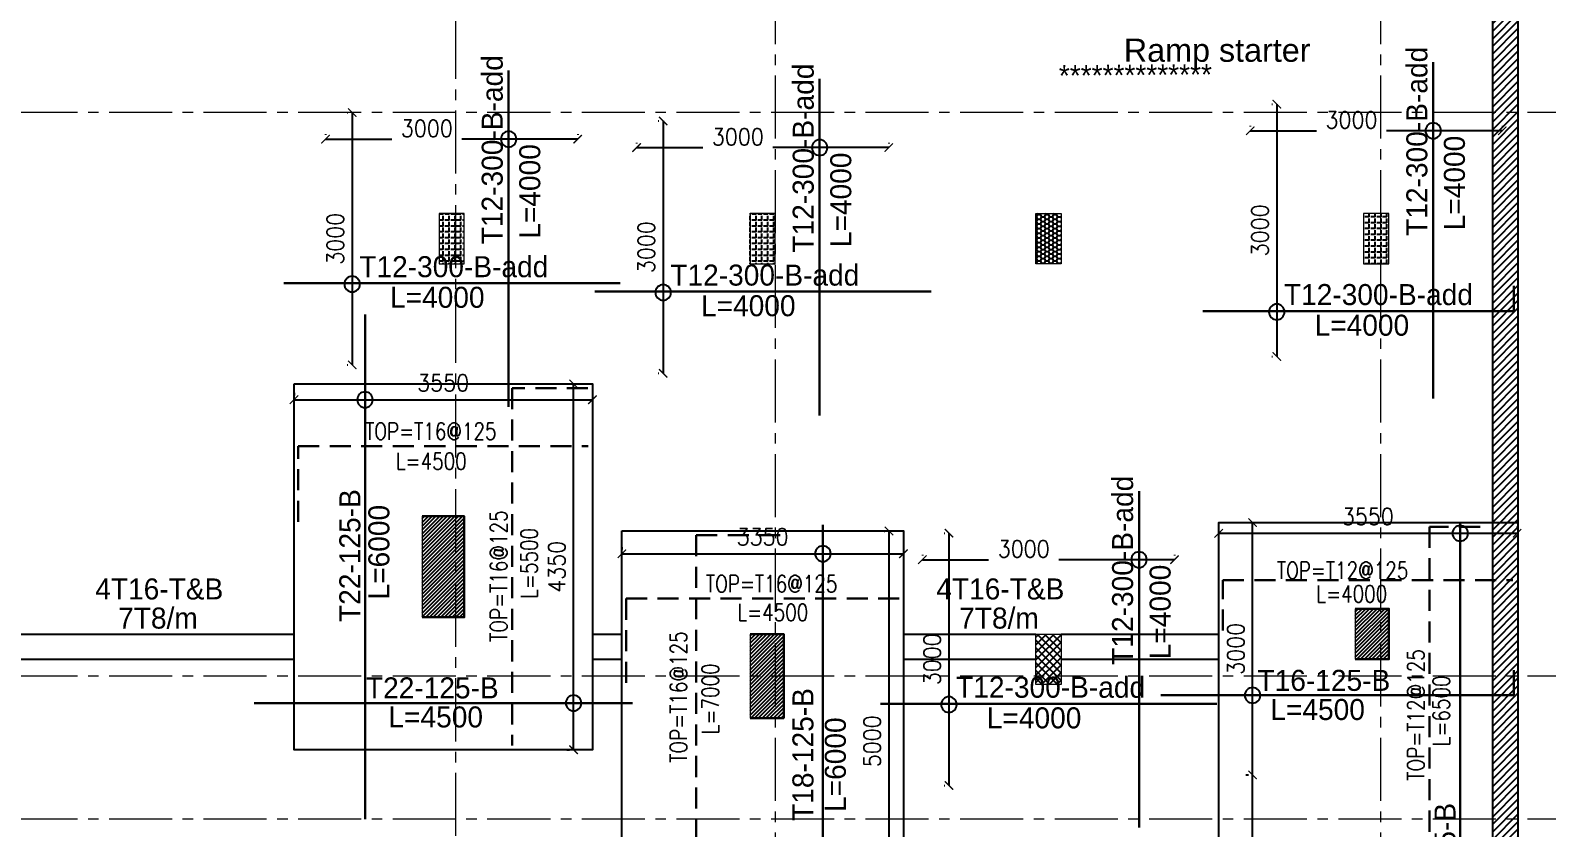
# Model space of a CAD drawing. Header units: millimetres. Extents: x -967280 to 3852, y 2833 to 1955156.
# Drawn here: x -710691 to -692652, y 405335 to 414815 of the extents above; entities that cross this region are included whole.
import ezdxf
from ezdxf.enums import TextEntityAlignment as Align

# ---------------------------------------------------------------- set-up
doc = ezdxf.new("R2010")
doc.units = ezdxf.units.MM
doc.header["$LTSCALE"] = 1000
doc.header["$PDMODE"] = 35
doc.header["$PDSIZE"] = 25
doc.linetypes.add('$0$DASHED2', pattern=[0.375, 0.25, -0.125])
doc.linetypes.add('Columns_Structural070816$0$CENTER2', pattern=[1.125, 0.75, -0.125, 0.125, -0.125])
for name, color, linetype in [('_N-DIM 3', 7, 'Continuous'), ('ARCH', 8, 'Continuous'), ('B05-FIRST FLOOR PLAN$0$STR_ROOF RFT$0$S-SYMB', 30, 'Continuous'), ('R.C. footing', 4, 'Continuous'), ('S - BATH Hach', 1, 'Continuous'), ('S - col hach', 1, 'Continuous'), ('text', 3, 'Continuous')]:
    doc.layers.add(name, color=color, linetype=linetype)
for name, color, linetype, lineweight in [('S - column', 6, 'Continuous', 60), ('ST-000-AXIS', 9, 'Columns_Structural070816$0$CENTER2', 9), ('ST-203-SLAB-TXT', 7, 'Continuous', 30), ('ST-RFT-BOT', 2, '$0$DASHED2', 30), ('ST-RFT-TOP', 5, '$0$DASHED2', 30)]:
    doc.layers.add(name, color=color, linetype=linetype, lineweight=lineweight)
doc.styles.add('ARAB', font='xarb.shx', dxfattribs={"width": 0.7, "height": 250})
doc.styles.add('B05-FIRST FLOOR PLAN$0$T25-100', font='STENCIL.shx', dxfattribs={"height": 250})
doc.styles.add('hcc_E_Text', font='romans.shx', dxfattribs={"width": 0.8})
doc.styles.add('TUNELNO', font='romans.shx', dxfattribs={"width": 0.9})
doc.styles.add('XREF-ST-FRAMING 1ST FLOOR$0$STRECTURAL', font='arial.ttf')
doc.dimstyles.new('Copy(2) of DSEC', dxfattribs={"dimtxt": 200, "dimasz": 100, "dimexe": 50, "dimexo": 80, "dimgap": 100, "dimtad": 1, "dimdec": 0, "dimrnd": 5, "dimzin": 0, "dimdsep": 46, "dimtxsty": 'TUNELNO', "dimblk": 'ARCHTICK', "dimcen": 0.09, "dimclrd": 1, "dimclre": 1, "dimclrt": 3, "dimadec": 0, "dimazin": 0, "dimtfac": 0.78125, "dimtdec": 0, "dimtix": 1, "dimtmove": 2, "dimatfit": 3, "dimldrblk": 'ARCHTICK', "dimfxl": 1, "dimtolj": 1, "dimtzin": 0, "dimarcsym": 0})
pattern_1 = [(45, (193250.144, -596912.31), (-22.4506403, 22.4506403), [])]

# ---------------------------------------------------------------- blocks, each defined once
blk = doc.blocks.new('A$C46269fcd new')
at = {"layer": 'S - BATH Hach', "ltscale": 30, "transparency": 33554483}
h = blk.add_hatch(dxfattribs=at)
h.set_pattern_fill('ANSI31', color=1, scale=20)
h.set_pattern_definition([(45, (643184.17, -484711.8), (-44.9012806, 44.9012806), [])])
h.paths.add_polyline_path([(47835, 35800), (47835, -9200), (-6100, -9200), (-6100, 35800), (-5800, 35800), (-5800, -8900), (47535, -8900), (47535, 35800)])
at = {"layer": 'S - col hach', "true_color": 0xcd6928}
h = blk.add_hatch(dxfattribs=at)
h.set_pattern_fill('ANGLE', color=32, scale=10, angle=90)
h.set_pattern_definition([(90, (-416598.87, -510439.72), (-69.85, 4e-15), [50.8, -19.05]), (180, (-416598.87, -510439.72), (-9e-15, -69.85), [50.8, -19.05])])
h.paths.add_polyline_path([(35300, 25400), (35000, 25400), (35000, 24800), (35300, 24800)])
h = blk.add_hatch(dxfattribs=at)
h.set_pattern_fill('ANGLE', color=32, scale=10, angle=90)
h.set_pattern_definition([(90, (-416998.87, -510439.72), (-69.85, 4e-15), [50.8, -19.05]), (180, (-416998.87, -510439.72), (-9e-15, -69.85), [50.8, -19.05])])
h.paths.add_polyline_path([(39000, 25400), (38700, 25400), (38700, 24800), (39000, 24800)])
h = blk.add_hatch(dxfattribs=at)
h.set_pattern_fill('ANGLE', color=32, scale=10, angle=90)
h.set_pattern_definition([(90, (-416898.87, -510539.72), (-69.85, 4e-15), [50.8, -19.05]), (180, (-416898.87, -510539.72), (-9e-15, -69.85), [50.8, -19.05])])
h.paths.add_polyline_path([(46300, 25400), (46000, 25400), (46000, 24800), (46300, 24800)])
at = {"layer": 'R.C. footing', "color": 4, "ltscale": 30}
blk.add_lwpolyline([(47835, 35800), (47835, -9200), (-6100, -9200), (-6100, 35800), (-5800, 35800), (-5800, -8900), (47535, -8900), (47535, 35800)], close=True, dxfattribs=at)
at = {"layer": 'S - column', "lineweight": 15}
for points in [[(35300, 25400), (35000, 25400), (35000, 24800), (35300, 24800)], [(39000, 25400), (38700, 25400), (38700, 24800), (39000, 24800)], [(46300, 25400), (46000, 25400), (46000, 24800), (46300, 24800)]]:
    blk.add_lwpolyline(points, close=True, dxfattribs=at)
blk = doc.blocks.new('FROM FOUNDATION TO UPPER LOWER BASEMENT_COLUMNS(new2)')
at = {"layer": 'S - col hach'}
h = blk.add_hatch(dxfattribs=at)
h.set_pattern_fill('ANSI31', color=256, scale=10)
h.set_pattern_definition([(45, (193250.144, -595212.31), (-22.4506403, 22.4506403), [])])
h.paths.add_polyline_path([(452199, 631040), (452199, 632240), (451699, 632240), (451699, 631040)])
h = blk.add_hatch(dxfattribs=at)
h.set_pattern_fill('ANSI31', color=256, scale=10)
h.set_pattern_definition(pattern_1)
h.paths.add_polyline_path([(463199, 630540), (463199, 631140), (462799, 631140), (462799, 630540), (462953, 630540)])
h = blk.add_hatch(dxfattribs=at)
h.set_pattern_fill('ANSI31', color=256, scale=10)
h.set_pattern_definition(pattern_1)
h.paths.add_polyline_path([(455999, 629840), (455999, 630840), (455599, 630840), (455599, 629840)])
at = {"layer": 'S - column', "lineweight": 15}
for points in [[(452199, 632240), (451699, 632240), (451699, 631040), (452199, 631040)], [(462799, 630540), (463199, 630540), (463199, 631140), (462799, 631140)], [(455599, 629840), (455999, 629840), (455999, 630840), (455599, 630840)]]:
    blk.add_lwpolyline(points, close=True, dxfattribs=at)
at = {"layer": 'ST-RFT-BOT', "color": 7, "linetype": 'Continuous', "ltscale": 30}
for points in [[(451699, 632240), (452199, 632240), (452199, 631040), (451699, 631040)], [(462799, 631140), (463199, 631140), (463199, 630540), (462799, 630540)], [(455599, 630840), (455999, 630840), (455999, 629840), (455599, 629840)]]:
    blk.add_lwpolyline(points, dxfattribs=at)
blk = doc.blocks.new('A$Cff78b8bf')
at = {"layer": 'ST-203-SLAB-TXT', "style": 'XREF-ST-FRAMING 1ST FLOOR$0$STRECTURAL'}
blk.add_text('Ramp starter', height=275, dxfattribs=at).set_placement((50357, -8459, 38), align=Align.MIDDLE_CENTER)
at = {"layer": 'text', "ltscale": 30, "style": 'ARAB'}
blk.add_text('**************', height=250, rotation=0.4625, dxfattribs=at).set_placement((48475, -8887))
blk = doc.blocks.new('_ArchTick')
at = {"color": 0, "linetype": 'ByBlock', "const_width": 0.15}
blk.add_lwpolyline([(-0.5, -0.5), (0.5, 0.5)], dxfattribs=at)
blk = doc.blocks.new('*D248')
at = {"layer": '_N-DIM 3', "color": 1, "lineweight": -2, "ltscale": 30, "transparency": 16777216}
for p, q in [((-703654, 408672), (-703654, 408642)), ((-700304, 408672), (-700304, 408642)), ((-703654, 408592), (-700304, 408592))]:
    blk.add_line(p, q, dxfattribs=at)
at = {"layer": 'Defpoints', "color": 0, "ltscale": 30, "transparency": 16777216}
for p in [(-703654, 408592), (-700304, 408592), (-700304, 408592)]:
    blk.add_point(p, dxfattribs=at)
at = {"layer": '_N-DIM 3', "color": 1, "lineweight": -2, "ltscale": 30, "transparency": 16777216, "xscale": 100, "yscale": 100, "zscale": 100, "rotation": 180}
blk.add_blockref('_ArchTick', (-703654, 408592), dxfattribs=at)
at = {"layer": '_N-DIM 3', "color": 1, "lineweight": -2, "ltscale": 30, "transparency": 16777216, "xscale": 100, "yscale": 100, "zscale": 100}
blk.add_blockref('_ArchTick', (-700304, 408592), dxfattribs=at)
at = {"layer": '_N-DIM 3', "color": 3, "ltscale": 30, "transparency": 16777216, "insert": (-701979, 408792), "char_height": 200, "attachment_point": 5, "style": 'TUNELNO'}
blk.add_mtext('\\A1;3350', dxfattribs=at)
blk = doc.blocks.new('*D279')
at = {"layer": '_N-DIM 3', "color": 1, "lineweight": -2, "ltscale": 30, "transparency": 16777216}
for p, q in [((-699820, 408837), (-699812, 408837)), ((-699762, 408837), (-699762, 405837)), ((-699820, 405837), (-699812, 405837))]:
    blk.add_line(p, q, dxfattribs=at)
at = {"layer": 'Defpoints', "color": 0, "ltscale": 30, "transparency": 16777216}
for p in [(-699740, 408837), (-699762, 405837), (-699740, 405837)]:
    blk.add_point(p, dxfattribs=at)
at = {"layer": '_N-DIM 3', "color": 1, "lineweight": -2, "ltscale": 30, "transparency": 16777216, "xscale": 100, "yscale": 100, "zscale": 100}
for p, rotation in [((-699762, 408837), 90), ((-699762, 405837), 270)]:
    blk.add_blockref('_ArchTick', p, dxfattribs=dict(at, rotation=rotation))
at = {"layer": '_N-DIM 3', "color": 3, "ltscale": 30, "transparency": 16777216, "insert": (-699962, 407337), "char_height": 200, "attachment_point": 5, "rotation": 90, "style": 'TUNELNO'}
blk.add_mtext('\\A1;3000', dxfattribs=at)
blk = doc.blocks.new('*D280')
at = {"layer": '_N-DIM 3', "color": 1, "lineweight": -2, "ltscale": 30, "transparency": 16777216}
for p, q in [((-700079, 408579), (-700079, 408571)), ((-700079, 408521), (-699291, 408521)), ((-697079, 408521), (-698456, 408521)), ((-697079, 408579), (-697079, 408571))]:
    blk.add_line(p, q, dxfattribs=at)
at = {"layer": 'Defpoints', "color": 0, "ltscale": 30, "transparency": 16777216}
for p in [(-700079, 408521), (-700079, 408499), (-697079, 408499)]:
    blk.add_point(p, dxfattribs=at)
at = {"layer": '_N-DIM 3', "color": 1, "lineweight": -2, "ltscale": 30, "transparency": 16777216, "xscale": 100, "yscale": 100, "zscale": 100, "rotation": 180}
blk.add_blockref('_ArchTick', (-700079, 408521), dxfattribs=at)
at = {"layer": '_N-DIM 3', "color": 1, "lineweight": -2, "ltscale": 30, "transparency": 16777216, "xscale": 100, "yscale": 100, "zscale": 100}
blk.add_blockref('_ArchTick', (-697079, 408521), dxfattribs=at)
at = {"layer": '_N-DIM 3', "color": 3, "ltscale": 30, "transparency": 16777216, "insert": (-698873, 408649), "char_height": 200, "attachment_point": 5, "style": 'TUNELNO'}
blk.add_mtext('\\A1;3000', dxfattribs=at)
blk = doc.blocks.new('*D281')
at = {"layer": '_N-DIM 3', "color": 1, "lineweight": -2, "ltscale": 30, "transparency": 16777216}
for p, q in [((-695921, 413937), (-695912, 413937)), ((-695862, 413937), (-695862, 410937)), ((-695921, 410937), (-695912, 410937))]:
    blk.add_line(p, q, dxfattribs=at)
at = {"layer": 'Defpoints', "color": 0, "ltscale": 30, "transparency": 16777216}
for p in [(-695841, 413937), (-695862, 410937), (-695841, 410937)]:
    blk.add_point(p, dxfattribs=at)
at = {"layer": '_N-DIM 3', "color": 1, "lineweight": -2, "ltscale": 30, "transparency": 16777216, "xscale": 100, "yscale": 100, "zscale": 100}
for p, rotation in [((-695862, 413937), 90), ((-695862, 410937), 270)]:
    blk.add_blockref('_ArchTick', p, dxfattribs=dict(at, rotation=rotation))
at = {"layer": '_N-DIM 3', "color": 3, "ltscale": 30, "transparency": 16777216, "insert": (-696062, 412437), "char_height": 200, "attachment_point": 5, "rotation": 90, "style": 'TUNELNO'}
blk.add_mtext('\\A1;3000', dxfattribs=at)
blk = doc.blocks.new('*D282')
at = {"layer": '_N-DIM 3', "color": 1, "lineweight": -2, "ltscale": 30, "transparency": 16777216}
for p, q in [((-696179, 413679), (-696179, 413671)), ((-693179, 413679), (-693179, 413671)), ((-696179, 413621), (-695391, 413621)), ((-693179, 413621), (-694556, 413621))]:
    blk.add_line(p, q, dxfattribs=at)
at = {"layer": 'Defpoints', "color": 0, "ltscale": 30, "transparency": 16777216}
for p in [(-696179, 413621), (-696179, 413599), (-693179, 413599)]:
    blk.add_point(p, dxfattribs=at)
at = {"layer": '_N-DIM 3', "color": 1, "lineweight": -2, "ltscale": 30, "transparency": 16777216, "xscale": 100, "yscale": 100, "zscale": 100, "rotation": 180}
blk.add_blockref('_ArchTick', (-696179, 413621), dxfattribs=at)
at = {"layer": '_N-DIM 3', "color": 1, "lineweight": -2, "ltscale": 30, "transparency": 16777216, "xscale": 100, "yscale": 100, "zscale": 100}
blk.add_blockref('_ArchTick', (-693179, 413621), dxfattribs=at)
at = {"layer": '_N-DIM 3', "color": 3, "ltscale": 30, "transparency": 16777216, "insert": (-694974, 413749), "char_height": 200, "attachment_point": 5, "style": 'TUNELNO'}
blk.add_mtext('\\A1;3000', dxfattribs=at)
blk = doc.blocks.new('*D287')
at = {"layer": '_N-DIM 3', "color": 1, "lineweight": -2, "ltscale": 30, "transparency": 16777216}
for p, q in [((-703221, 413737), (-703212, 413737)), ((-703162, 413737), (-703162, 410737)), ((-703221, 410737), (-703212, 410737))]:
    blk.add_line(p, q, dxfattribs=at)
at = {"layer": 'Defpoints', "color": 0, "ltscale": 30, "transparency": 16777216}
for p in [(-703141, 413737), (-703162, 410737), (-703141, 410737)]:
    blk.add_point(p, dxfattribs=at)
at = {"layer": '_N-DIM 3', "color": 1, "lineweight": -2, "ltscale": 30, "transparency": 16777216, "xscale": 100, "yscale": 100, "zscale": 100}
for p, rotation in [((-703162, 413737), 90), ((-703162, 410737), 270)]:
    blk.add_blockref('_ArchTick', p, dxfattribs=dict(at, rotation=rotation))
at = {"layer": '_N-DIM 3', "color": 3, "ltscale": 30, "transparency": 16777216, "insert": (-703362, 412237), "char_height": 200, "attachment_point": 5, "rotation": 90, "style": 'TUNELNO'}
blk.add_mtext('\\A1;3000', dxfattribs=at)
blk = doc.blocks.new('*D288')
at = {"layer": '_N-DIM 3', "color": 1, "lineweight": -2, "ltscale": 30, "transparency": 16777216}
for p, q in [((-703479, 413479), (-703479, 413471)), ((-700479, 413479), (-700479, 413471)), ((-703479, 413421), (-702691, 413421)), ((-700479, 413421), (-701856, 413421))]:
    blk.add_line(p, q, dxfattribs=at)
at = {"layer": 'Defpoints', "color": 0, "ltscale": 30, "transparency": 16777216}
for p in [(-703479, 413421), (-703479, 413399), (-700479, 413399)]:
    blk.add_point(p, dxfattribs=at)
at = {"layer": '_N-DIM 3', "color": 1, "lineweight": -2, "ltscale": 30, "transparency": 16777216, "xscale": 100, "yscale": 100, "zscale": 100, "rotation": 180}
blk.add_blockref('_ArchTick', (-703479, 413421), dxfattribs=at)
at = {"layer": '_N-DIM 3', "color": 1, "lineweight": -2, "ltscale": 30, "transparency": 16777216, "xscale": 100, "yscale": 100, "zscale": 100}
blk.add_blockref('_ArchTick', (-700479, 413421), dxfattribs=at)
at = {"layer": '_N-DIM 3', "color": 3, "ltscale": 30, "transparency": 16777216, "insert": (-702274, 413549), "char_height": 200, "attachment_point": 5, "style": 'TUNELNO'}
blk.add_mtext('\\A1;3000', dxfattribs=at)
blk = doc.blocks.new('*D289')
at = {"layer": '_N-DIM 3', "color": 1, "lineweight": -2, "ltscale": 30, "transparency": 16777216}
for p, q in [((-706921, 413837), (-706912, 413837)), ((-706862, 413837), (-706862, 410837)), ((-706921, 410837), (-706912, 410837))]:
    blk.add_line(p, q, dxfattribs=at)
at = {"layer": 'Defpoints', "color": 0, "ltscale": 30, "transparency": 16777216}
for p in [(-706841, 413837), (-706862, 410837), (-706841, 410837)]:
    blk.add_point(p, dxfattribs=at)
at = {"layer": '_N-DIM 3', "color": 1, "lineweight": -2, "ltscale": 30, "transparency": 16777216, "xscale": 100, "yscale": 100, "zscale": 100}
for p, rotation in [((-706862, 413837), 90), ((-706862, 410837), 270)]:
    blk.add_blockref('_ArchTick', p, dxfattribs=dict(at, rotation=rotation))
at = {"layer": '_N-DIM 3', "color": 3, "ltscale": 30, "transparency": 16777216, "insert": (-707062, 412337), "char_height": 200, "attachment_point": 5, "rotation": 90, "style": 'TUNELNO'}
blk.add_mtext('\\A1;3000', dxfattribs=at)
blk = doc.blocks.new('*D290')
at = {"layer": '_N-DIM 3', "color": 1, "lineweight": -2, "ltscale": 30, "transparency": 16777216}
for p, q in [((-707179, 413579), (-707179, 413571)), ((-707179, 413521), (-706391, 413521)), ((-704179, 413521), (-705556, 413521)), ((-704179, 413579), (-704179, 413571))]:
    blk.add_line(p, q, dxfattribs=at)
at = {"layer": 'Defpoints', "color": 0, "ltscale": 30, "transparency": 16777216}
for p in [(-707179, 413521), (-707179, 413499), (-704179, 413499)]:
    blk.add_point(p, dxfattribs=at)
at = {"layer": '_N-DIM 3', "color": 1, "lineweight": -2, "ltscale": 30, "transparency": 16777216, "xscale": 100, "yscale": 100, "zscale": 100, "rotation": 180}
blk.add_blockref('_ArchTick', (-707179, 413521), dxfattribs=at)
at = {"layer": '_N-DIM 3', "color": 1, "lineweight": -2, "ltscale": 30, "transparency": 16777216, "xscale": 100, "yscale": 100, "zscale": 100}
blk.add_blockref('_ArchTick', (-704179, 413521), dxfattribs=at)
at = {"layer": '_N-DIM 3', "color": 3, "ltscale": 30, "transparency": 16777216, "insert": (-705974, 413649), "char_height": 200, "attachment_point": 5, "style": 'TUNELNO'}
blk.add_mtext('\\A1;3000', dxfattribs=at)
blk = doc.blocks.new('A$C502a855f new')
at = {"layer": 'S - col hach', "true_color": 0xf8d731}
h = blk.add_hatch(dxfattribs=at)
h.set_pattern_fill('HONEY', color=40, scale=10)
h.set_pattern_definition([(0, (-310798.873, -401239.722), (47.625, 27.4963064), [31.75, -63.5]), (120, (-310798.873, -401239.722), (-47.6249999, 27.4963066), [31.75, -63.5]), (60, (-310798.873, -401239.722), (1e-07, 54.9926131), [-63.5, 31.75])])
h.paths.add_polyline_path([(148200, 34600), (148500, 34600), (148500, 34000), (148200, 34000)])
at = {"layer": 'S - column', "lineweight": 15}
blk.add_lwpolyline([(148200, 34600), (148500, 34600), (148500, 34000), (148200, 34000)], close=True, dxfattribs=at)
blk = doc.blocks.new('*D342')
at = {"layer": '_N-DIM 3', "color": 1, "lineweight": -2, "transparency": 16777216}
for p, q in [((-704308, 410612), (-704278, 410612)), ((-704228, 406262), (-704228, 410612)), ((-704308, 406262), (-704278, 406262))]:
    blk.add_line(p, q, dxfattribs=at)
at = {"layer": 'Defpoints', "color": 0, "transparency": 16777216}
for p in [(-704228, 410612), (-704228, 410612), (-704228, 406262)]:
    blk.add_point(p, dxfattribs=at)
at = {"layer": '_N-DIM 3', "color": 1, "lineweight": -2, "transparency": 16777216, "xscale": 100, "yscale": 100, "zscale": 100}
for p, rotation in [((-704228, 410612), 90), ((-704228, 406262), 270)]:
    blk.add_blockref('_ArchTick', p, dxfattribs=dict(at, rotation=rotation))
at = {"layer": '_N-DIM 3', "color": 3, "transparency": 16777216, "insert": (-704428, 408437), "char_height": 200, "attachment_point": 5, "rotation": 90, "style": 'TUNELNO'}
blk.add_mtext('\\A1;4350', dxfattribs=at)
blk = doc.blocks.new('*D343')
at = {"layer": '_N-DIM 3', "color": 1, "lineweight": -2, "ltscale": 30, "transparency": 16777216}
for p, q in [((-707554, 410503), (-707554, 410473)), ((-707554, 410423), (-704004, 410423)), ((-704004, 410503), (-704004, 410473))]:
    blk.add_line(p, q, dxfattribs=at)
at = {"layer": 'Defpoints', "color": 0, "ltscale": 30, "transparency": 16777216}
for p in [(-707554, 410423), (-704004, 410423), (-704004, 410423)]:
    blk.add_point(p, dxfattribs=at)
at = {"layer": '_N-DIM 3', "color": 1, "lineweight": -2, "ltscale": 30, "transparency": 16777216, "xscale": 100, "yscale": 100, "zscale": 100, "rotation": 180}
blk.add_blockref('_ArchTick', (-707554, 410423), dxfattribs=at)
at = {"layer": '_N-DIM 3', "color": 1, "lineweight": -2, "ltscale": 30, "transparency": 16777216, "xscale": 100, "yscale": 100, "zscale": 100}
blk.add_blockref('_ArchTick', (-704004, 410423), dxfattribs=at)
at = {"layer": '_N-DIM 3', "color": 3, "ltscale": 30, "transparency": 16777216, "insert": (-705779, 410623), "char_height": 200, "attachment_point": 5, "style": 'TUNELNO'}
blk.add_mtext('\\A1;3550', dxfattribs=at)
blk = doc.blocks.new('*D346')
at = {"layer": '_N-DIM 3', "color": 1, "lineweight": -2, "transparency": 16777216}
for p, q in [((-696230, 405962), (-696200, 405962)), ((-696150, 402962), (-696150, 405962)), ((-696230, 402962), (-696200, 402962))]:
    blk.add_line(p, q, dxfattribs=at)
at = {"layer": 'Defpoints', "color": 0, "transparency": 16777216}
for p in [(-696150, 405962), (-696150, 405962), (-696150, 402962)]:
    blk.add_point(p, dxfattribs=at)
at = {"layer": '_N-DIM 3', "color": 1, "lineweight": -2, "transparency": 16777216, "xscale": 100, "yscale": 100, "zscale": 100}
for p, rotation in [((-696150, 405962), 90), ((-696150, 402962), 270)]:
    blk.add_blockref('_ArchTick', p, dxfattribs=dict(at, rotation=rotation))
at = {"layer": '_N-DIM 3', "color": 3, "transparency": 16777216, "insert": (-696350, 404462), "char_height": 200, "attachment_point": 5, "rotation": 90, "style": 'TUNELNO'}
blk.add_mtext('\\A1;3000', dxfattribs=at)
blk = doc.blocks.new('*D347')
at = {"layer": '_N-DIM 3', "color": 1, "lineweight": -2, "ltscale": 30, "transparency": 16777216}
for p, q in [((-696554, 408915), (-696554, 408885)), ((-696554, 408835), (-693004, 408835)), ((-693004, 408915), (-693004, 408885))]:
    blk.add_line(p, q, dxfattribs=at)
at = {"layer": 'Defpoints', "color": 0, "ltscale": 30, "transparency": 16777216}
for p in [(-696554, 408835), (-693004, 408835), (-693004, 408835)]:
    blk.add_point(p, dxfattribs=at)
at = {"layer": '_N-DIM 3', "color": 1, "lineweight": -2, "ltscale": 30, "transparency": 16777216, "xscale": 100, "yscale": 100, "zscale": 100, "rotation": 180}
blk.add_blockref('_ArchTick', (-696554, 408835), dxfattribs=at)
at = {"layer": '_N-DIM 3', "color": 1, "lineweight": -2, "ltscale": 30, "transparency": 16777216, "xscale": 100, "yscale": 100, "zscale": 100}
blk.add_blockref('_ArchTick', (-693004, 408835), dxfattribs=at)
at = {"layer": '_N-DIM 3', "color": 3, "ltscale": 30, "transparency": 16777216, "insert": (-694779, 409035), "char_height": 200, "attachment_point": 5, "style": 'TUNELNO'}
blk.add_mtext('\\A1;3550', dxfattribs=at)
blk = doc.blocks.new('*D348')
at = {"layer": '_N-DIM 3', "color": 1, "lineweight": -2, "transparency": 16777216}
for p, q in [((-696230, 408962), (-696200, 408962)), ((-696150, 405962), (-696150, 408962)), ((-696230, 405962), (-696200, 405962))]:
    blk.add_line(p, q, dxfattribs=at)
at = {"layer": 'Defpoints', "color": 0, "transparency": 16777216}
for p in [(-696150, 408962), (-696150, 408962), (-696150, 405962)]:
    blk.add_point(p, dxfattribs=at)
at = {"layer": '_N-DIM 3', "color": 1, "lineweight": -2, "transparency": 16777216, "xscale": 100, "yscale": 100, "zscale": 100}
for p, rotation in [((-696150, 408962), 90), ((-696150, 405962), 270)]:
    blk.add_blockref('_ArchTick', p, dxfattribs=dict(at, rotation=rotation))
at = {"layer": '_N-DIM 3', "color": 3, "transparency": 16777216, "insert": (-696350, 407462), "char_height": 200, "attachment_point": 5, "rotation": 90, "style": 'TUNELNO'}
blk.add_mtext('\\A1;3000', dxfattribs=at)
blk = doc.blocks.new('*D311')
at = {"layer": '_N-DIM 3', "color": 1, "lineweight": -2, "transparency": 16777216}
for p, q in [((-700532, 408862), (-700526, 408862)), ((-700476, 408862), (-700476, 403862)), ((-700532, 403862), (-700526, 403862))]:
    blk.add_line(p, q, dxfattribs=at)
at = {"layer": 'Defpoints', "color": 0, "transparency": 16777216}
for p in [(-700452, 408862), (-700476, 403862), (-700452, 403862)]:
    blk.add_point(p, dxfattribs=at)
at = {"layer": '_N-DIM 3', "color": 1, "lineweight": -2, "transparency": 16777216, "xscale": 100, "yscale": 100, "zscale": 100}
for p, rotation in [((-700476, 408862), 90), ((-700476, 403862), 270)]:
    blk.add_blockref('_ArchTick', p, dxfattribs=dict(at, rotation=rotation))
at = {"layer": '_N-DIM 3', "color": 3, "transparency": 16777216, "insert": (-700676, 406362), "char_height": 200, "attachment_point": 5, "rotation": 90, "style": 'TUNELNO'}
blk.add_mtext('\\A1;5000', dxfattribs=at)
blk = doc.blocks.new('AXES-00')
at = {"layer": 'ST-000-AXIS'}
for p, q in [((552098.9, 695813.8), (552098.9, 750979.6)), ((555898.9, 750979.6), (555898.9, 695813.8)), ((563098.9, 750979.6), (563098.9, 695813.8)), ((575723.2, 737039.7), (505674.3, 737039.7)), ((575723.2, 730339.7), (505674.3, 730339.7)), ((575723.2, 728639.7), (505674.3, 728639.7))]:
    blk.add_line(p, q, dxfattribs=at)

msp = doc.modelspace()

# ---------------------------------------------------------------- hatches: boundary and pattern name
at = {"layer": 'S - col hach'}
h = msp.add_hatch(dxfattribs=at)
h.set_pattern_fill('ANSI37', color=3, scale=20)
h.set_pattern_definition([(45, (-1157727.56, -23202.353), (-44.9012806, 44.9012806), []), (135, (-1157727.56, -23202.353), (-44.9012806, -44.9012806), [])])
h.paths.add_polyline_path([(-698728.6, 407637.4), (-698428.6, 407637.4), (-698428.6, 407037.4), (-698728.6, 407037.4)])

# ---------------------------------------------------------------- linework, layer by layer
at = {"layer": 'B05-FIRST FLOOR PLAN$0$STR_ROOF RFT$0$S-SYMB', "extrusion": (0, 0, -1)}
for centre in [(694000.6, 413621), (705000.6, 413521), (701300.6, 413421), (706862.3, 411798.1), (703162.3, 411698.1), (695862.3, 411466.5), (706709.3, 410423.2), (693680.1, 408834.5), (701261.8, 408592.3), (697501.4, 408521), (696150.1, 406908.5), (704227.8, 406816.2), (699762.2, 406798.1)]:
    msp.add_circle(centre, 92.8, dxfattribs=at)
at = {"layer": 'R.C. footing'}
for p, q in [((-710828.7, 407637.4), (-707553.7, 407637.4)), ((-704003.7, 407637.4), (-703653.7, 407637.4)), ((-700303.7, 407637.4), (-698728.6, 407637.4)), ((-698428.6, 407637.4), (-696553.7, 407637.4)), ((-710828.7, 407337.4), (-707553.7, 407337.4)), ((-704003.7, 407337.4), (-703653.7, 407337.4)), ((-700303.7, 407337.4), (-698728.6, 407337.4)), ((-698428.6, 407337.4), (-696553.7, 407337.4))]:
    msp.add_line(p, q, dxfattribs=at)
for points in [[(-707553.7, 410612.4), (-704003.7, 410612.4), (-704003.7, 406262.4), (-707553.7, 406262.4)], [(-692993.7, 408962.4), (-692993.7, 402962.4), (-696553.7, 402962.4), (-696553.7, 408962.4)], [(-703653.7, 408862.4), (-700303.7, 408862.4), (-700303.7, 392087.4), (-703653.7, 392087.4)]]:
    msp.add_lwpolyline(points, close=True, dxfattribs=at)
at = {"layer": 'S - column', "lineweight": 15}
msp.add_lwpolyline([(-698728.6, 407637.4), (-698428.6, 407637.4), (-698428.6, 407037.4), (-698728.6, 407037.4)], close=True, dxfattribs=at)
at = {"layer": 'ST-RFT-BOT', "ltscale": 90}
msp.add_line((-701263.7, 408934.9), (-701263.7, 402934.9), dxfattribs=at)
at = {"layer": 'ST-RFT-BOT', "ltscale": 30}
for points in [[(-694000.6, 410436.8), (-694000.6, 410994), (-694000.6, 413879.7), (-694000.6, 414436.8)], [(-705000.6, 410336.8), (-705000.6, 410894), (-705000.6, 413779.7), (-705000.6, 414336.8)], [(-701300.6, 410236.8), (-701300.6, 410794), (-701300.6, 413679.7), (-701300.6, 414236.8)], [(-703675, 411809.3), (-704155.2, 411809.3), (-707194.7, 411809.3), (-707675, 411809.3)], [(-699974.9, 411709.3), (-700455.2, 411709.3), (-703494.7, 411709.3), (-703974.9, 411709.3)], [(-693043.7, 411777.6), (-693043.7, 411477.6), (-696743.7, 411477.6)], [(-706709.3, 405437.4), (-706709.3, 411437.4)], [(-697501.4, 405336.8), (-697501.4, 405894), (-697501.4, 408779.7), (-697501.4, 409336.8)], [(-693680.1, 402962.4), (-693680.1, 408962.4)], [(-693043.7, 407208.5), (-693043.7, 406908.5), (-697243.7, 406908.5)], [(-708028.7, 406816.2), (-703528.7, 406816.2)], [(-696574.8, 406809.3), (-697055.1, 406809.3), (-700094.6, 406809.3), (-700574.8, 406809.3)]]:
    msp.add_lwpolyline(points, dxfattribs=at)
at = {"layer": 'ST-RFT-TOP'}
for points in [[(-704056.9, 410562.4), (-704956.9, 410562.4), (-704956.9, 406312.4)], [(-707503.7, 408971.4), (-707503.7, 409871.4), (-704053.7, 409871.4)], [(-701768.5, 408812.4), (-702768.5, 408812.4), (-702768.5, 402812.4)], [(-693444.7, 408912.4), (-694044.7, 408912.4), (-694044.7, 403012.4)], [(-696503.7, 407677.7), (-696503.7, 408277.7), (-693053.7, 408277.7)], [(-703603.7, 407058), (-703603.7, 408058), (-700353.7, 408058)]]:
    msp.add_lwpolyline(points, dxfattribs=at)

# ---------------------------------------------------------------- block references
at = {"layer": '_N-DIM 3', "color": 6, "linetype": 'Continuous', "ltscale": 30}
msp.add_blockref('AXES-00', (-1257727.6, -323202.4), dxfattribs=at)
at = {"layer": 'ARCH', "lineweight": 106, "ltscale": 30}
msp.add_blockref('A$Cff78b8bf', (-746928.7, 423037.4), dxfattribs=at)
at = {"layer": 'S - column', "color": 7, "true_color": 0xffffff}
msp.add_blockref('A$C46269fcd new', (-740828.7, 387237.4), dxfattribs=at)
at = {"layer": 'S - column'}
msp.add_blockref('FROM FOUNDATION TO UPPER LOWER BASEMENT_COLUMNS(new2)', (-1157727.6, -223202.4), dxfattribs=at)
at = {"layer": 'ST-RFT-BOT', "lineweight": 106, "ltscale": 30}
msp.add_blockref('A$C502a855f new', (-846928.7, 378037.4), dxfattribs=at)

# ---------------------------------------------------------------- texts
at = {"layer": 'ST-203-SLAB-TXT', "color": 6, "style": 'B05-FIRST FLOOR PLAN$0$T25-100'}
for s, p in [('T12-300-B-add', (-694071.1, 412371)), ('T12-300-B-add', (-705071.1, 412271)), ('T12-300-B-add', (-701371.1, 412171)), ('T12-300-B-add', (-697571.9, 407271)), ('L=4000', (-697125.2, 407336.8))]:
    msp.add_text(s, height=250, rotation=90, dxfattribs=at).set_placement(p)
at = {"layer": 'ST-203-SLAB-TXT', "style": 'B05-FIRST FLOOR PLAN$0$T25-100'}
for s, p in [('L=4000', (-693624.4, 412436.8)), ('L=4000', (-704624.4, 412336.8)), ('L=4000', (-700924.4, 412236.8)), ('T22-125-B', (-706764.9, 407779.9)), ('L=6000', (-706419.6, 408047.9)), ('T18-125-B', (-701374.5, 405414.9)), ('L=6000', (-700989.1, 405521.7)), ('T18-125-B', (-693735.7, 404049.8))]:
    msp.add_text(s, height=250, rotation=90, dxfattribs=at).set_placement(p)
at = {"layer": 'ST-203-SLAB-TXT', "color": 6, "style": 'B05-FIRST FLOOR PLAN$0$T25-100'}
for s, p in [('T12-300-B-add', (-706777.3, 411879.8)), ('T12-300-B-add', (-703077.3, 411779.8)), ('T12-300-B-add', (-695777.3, 411548.1)), ('T12-300-B-add', (-699677.2, 406879.8)), ('L=4000', (-699311.8, 406515.7))]:
    msp.add_text(s, height=250, dxfattribs=at).set_placement(p)
at = {"layer": 'ST-203-SLAB-TXT', "style": 'B05-FIRST FLOOR PLAN$0$T25-100'}
for s, p in [('L=4000', (-706411.9, 411515.7)), ('L=4000', (-702711.9, 411415.7)), ('L=4000', (-695411.9, 411184)), ('4T16-T&B', (-709918.6, 408048.3)), ('4T16-T&B', (-699913, 408048.3)), ('7T8/m', (-709646.4, 407701.9)), ('7T8/m', (-699640.8, 407701.9)), ('T16-125-B', (-696091.5, 406961.3)), ('T22-125-B', (-706698.4, 406871.8)), ('L=4500', (-695938.8, 406614.9)), ('L=4500', (-706430.5, 406526.5))]:
    msp.add_text(s, height=250, dxfattribs=at).set_placement(p)
at = {"layer": 'ST-203-SLAB-TXT', "color": 3, "style": 'hcc_E_Text', "width": 0.8}
for s, p in [('TOP=T16@125', (-706708.5, 409948)), ('L=4500', (-706342.7, 409591.5)), ('TOP=T12@125', (-695860.4, 408294.2)), ('TOP=T16@125', (-702652.9, 408135.2)), ('L=4000', (-695391.5, 408014.1)), ('L=4500', (-702279.2, 407794.5))]:
    msp.add_text(s, height=200, dxfattribs=at).set_placement(p)
for s, p in [('TOP=T16@125', (-705019.3, 407543.3)), ('L=5500', (-704655.8, 408055)), ('TOP=T16@125', (-702879.5, 406105.5)), ('TOP=T12@125', (-694107, 405893.3)), ('L=7000', (-702501.7, 406445)), ('L=6500', (-693804.8, 406301))]:
    msp.add_text(s, height=200, rotation=90, dxfattribs=at).set_placement(p)

# ---------------------------------------------------------------- dimensions: what is measured, and where the dimension line sits
at = {"layer": '_N-DIM 3', "ltscale": 30}
for base, p1, p2, picture, middle in [((-706862.4, 410837.4), (-706840.5, 413837.4), (-706840.5, 410837.4), '*D289', (-707062.4, 412337.4)), ((-695862.4, 410937.4), (-695840.5, 413937.4), (-695840.5, 410937.4), '*D281', (-696062.4, 412437.4)), ((-703162.4, 410737.4), (-703140.5, 413737.4), (-703140.5, 410737.4), '*D287', (-703362.4, 412237.4)), ((-699762.3, 405837.4), (-699740.4, 408837.4), (-699740.4, 405837.4), '*D279', (-699962.3, 407337.4))]:
    dim = msp.add_linear_dim(base=base, p1=p1, p2=p2, angle=90, dimstyle='Copy(2) of DSEC', dxfattribs=at)
    dim.commit()
    dim.dimension.update_dxf_attribs({"geometry": picture, "text_midpoint": middle})
for base, p1, p2, picture, middle in [((-696178.7, 413621), (-693178.7, 413599.1), (-696178.7, 413599.1), '*D282', (-694973.5, 413748.8)), ((-707178.7, 413521), (-704178.7, 413499.1), (-707178.7, 413499.1), '*D290', (-705973.5, 413648.8)), ((-703478.7, 413421), (-700478.7, 413399.1), (-703478.7, 413399.1), '*D288', (-702273.5, 413548.8)), ((-700078.6, 408521), (-697078.6, 408499.1), (-700078.6, 408499.1), '*D280', (-698873.4, 408648.8))]:
    dim = msp.add_linear_dim(base=base, p1=p1, p2=p2, dimstyle='Copy(2) of DSEC', dxfattribs=at)
    dim.commit()
    dim.dimension.update_dxf_attribs({"geometry": picture, "text_midpoint": middle, "dimtype": 160})
for base, p1, p2, picture, middle in [((-704003.7, 410423.2), (-707553.7, 410423.2), (-704003.7, 410423.2), '*D343', (-705778.7, 410623.2)), ((-693003.7, 408834.5), (-696553.7, 408834.5), (-693003.7, 408834.5), '*D347', (-694778.7, 409034.5)), ((-700303.7, 408592.3), (-703653.7, 408592.3), (-700303.7, 408592.3), '*D248', (-701978.7, 408792.3))]:
    dim = msp.add_linear_dim(base=base, p1=p1, p2=p2, dimstyle='Copy(2) of DSEC', dxfattribs=at)
    dim.commit()
    dim.dimension.update_dxf_attribs({"geometry": picture, "text_midpoint": middle})
at = {"layer": '_N-DIM 3', "color": 7}
for base, p1, p2, picture, middle in [((-704227.8, 410612.4), (-704227.8, 406262.4), (-704227.8, 410612.4), '*D342', (-704427.8, 408437.4)), ((-696150, 408962.5), (-696150, 405962.5), (-696150, 408962.5), '*D348', (-696350, 407462.5)), ((-700476.3, 403862.4), (-700451.5, 408862.4), (-700451.5, 403862.4), '*D311', (-700676.3, 406362.4)), ((-696150.1, 405962.4), (-696150.1, 402962.4), (-696150.1, 405962.4), '*D346', (-696350.1, 404462.4))]:
    dim = msp.add_linear_dim(base=base, p1=p1, p2=p2, angle=90, dimstyle='Copy(2) of DSEC', dxfattribs=at)
    dim.commit()
    dim.dimension.update_dxf_attribs({"geometry": picture, "text_midpoint": middle})

doc.saveas('drawing.dxf')
